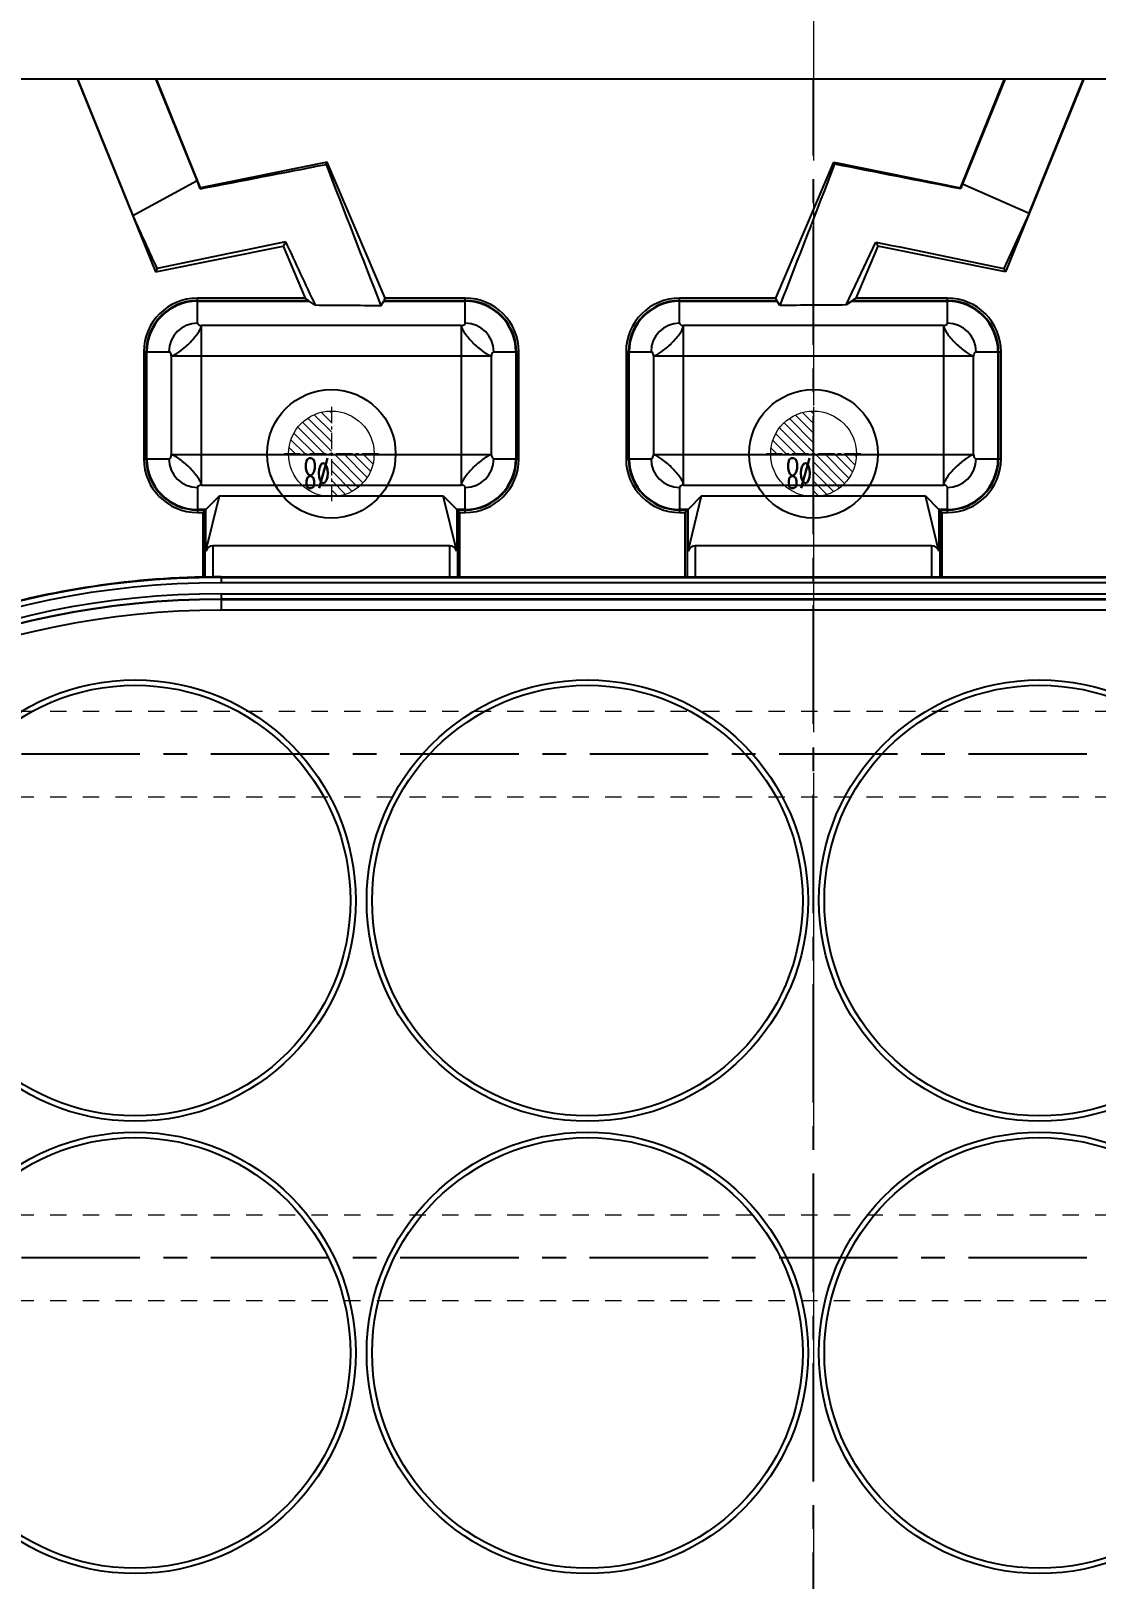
# Model space of a CAD drawing. Header units: millimetres. Extents: x 2667 to 4588, y -8940 to -2822.
# Drawn here: x 3286.5 to 3385.9, y -4513.8 to -4369.4 of the extents above; entities that cross this region are included whole.
import ezdxf

# ---------------------------------------------------------------- set-up
doc = ezdxf.new("R2010")
doc.units = ezdxf.units.MM
doc.header["$LTSCALE"] = 16.335
doc.linetypes.add('CENTER', pattern=[0.6, 0.375, -0.075, 0.075, -0.075])
doc.linetypes.add('HIDDEN', pattern=[0.2, 0.1, -0.1])
doc.layers.get('0').update_dxf_attribs({"linetype": 'CONTINUOUS'})
for name, color, linetype, lineweight in [('cool', 153, 'HIDDEN', 9), ('epin', 13, 'CONTINUOUS', 9), ('moldbase', 7, 'CONTINUOUS', 20)]:
    doc.layers.add(name, color=color, linetype=linetype, lineweight=lineweight)
doc.styles.add('TXT05', font='txt.shx', dxfattribs={"width": 0.5, "bigfont": 'gbcbig.shx'})

# ---------------------------------------------------------------- blocks, each defined once
blk = doc.blocks.new('01')
at = {"layer": 'moldbase', "color": 1, "linetype": 'CENTER', "ltscale": 3.109887}
blk.add_line((2987.47, 3033.51), (2987.47, 2533.51), dxfattribs=at)
blk = doc.blocks.new('02')
at = {"color": 1, "linetype": 'CENTER', "ltscale": 1.803734}
blk.add_line((2807.47, 2890.51), (3167.47, 2890.51), dxfattribs=at)
at = {"layer": 'cool', "ltscale": 0.932966}
for p, q in [((2818.68, 2894.51), (3156.26, 2894.51)), ((2818.68, 2886.51), (3156.26, 2886.51))]:
    blk.add_line(p, q, dxfattribs=at)
blk = doc.blocks.new('epin_ejp_8')
at = {"layer": 'epin'}
h = blk.add_hatch(dxfattribs=at)
h.set_pattern_fill('_ANSI31', color=123, scale=0.2, angle=90, style=0)
h.set_pattern_definition([(135, (790.4722, -3.5744), (-0.4490128, -0.4490128), [])])
h.paths.add_polyline_path([(0, 4, 0.414214), (-4, 0), (0, 0)])
h.paths.add_polyline_path([(4, 0), (0, 0), (0, -4, 0.414214)])
at = {"layer": 'epin', "color": 1, "linetype": 'CENTER', "ltscale": 0.248791}
for p, q in [((0, -4.4), (0, 4.4)), ((-4.4, 0), (4.4, 0))]:
    blk.add_line(p, q, dxfattribs=at)
at = {"layer": 'epin'}
blk.add_circle((0, 0), 4, dxfattribs=at)
at = {"layer": 'epin', "color": 6, "style": 'TXT05', "width": 0.5}
blk.add_text('%%c8', height=2.8, dxfattribs=at).set_placement((0.16, 0.4))
blk = doc.blocks.new('03')
at = {"layer": 'epin', "rotation": 180}
for p in [(-45, 1308.56), (0, 1308.56)]:
    blk.add_blockref('epin_ejp_8', p, dxfattribs=at)

msp = doc.modelspace()

# ---------------------------------------------------------------- linework, layer by layer
at = {"color": 7, "linetype": 'Continuous'}
for p, q in [((3209.564, -4373.833), (3509.564, -4373.833)), ((3290.834, -4373.833), (3298.14, -4391.859)), ((3290.873, -4373.833), (3296.036, -4386.571)), ((3302.034, -4383.316), (3298.191, -4373.833)), ((3302.355, -4384.01), (3298.23, -4373.833)), ((3373.274, -4384.01), (3377.399, -4373.833)), ((3377.438, -4373.833), (3373.466, -4383.632)), ((3384.795, -4373.833), (3377.489, -4391.859)), ((3379.679, -4386.358), (3384.755, -4373.833)), ((3314.18, -4381.613), (3302.355, -4384.01)), ((3314.069, -4381.824), (3314.18, -4381.613)), ((3319.576, -4394.301), (3314.18, -4381.613)), ((3356.053, -4394.301), (3361.449, -4381.613)), ((3361.532, -4381.771), (3361.449, -4381.613)), ((3361.449, -4381.613), (3373.274, -4384.01)), ((3296.036, -4386.571), (3302.034, -4383.316)), ((3302.313, -4384.089), (3302.034, -4383.316)), ((3302.355, -4384.01), (3302.313, -4384.089)), ((3373.274, -4384.01), (3373.307, -4384.073)), ((3373.466, -4383.632), (3373.307, -4384.073)), ((3373.466, -4383.632), (3379.679, -4386.358)), ((3379.679, -4386.358), (3377.315, -4391.535)), ((3298.14, -4391.859), (3310.061, -4389.442)), ((3310.278, -4389.029), (3310.061, -4389.442)), ((3310.061, -4389.442), (3312.127, -4394.301)), ((3362.617, -4394.938), (3365.368, -4389.063)), ((3365.568, -4389.442), (3363.501, -4394.301)), ((3365.368, -4389.063), (3365.568, -4389.442)), ((3377.489, -4391.859), (3365.568, -4389.442)), ((3298.311, -4391.54), (3298.14, -4391.859)), ((3377.315, -4391.535), (3377.489, -4391.859)), ((3302.064, -4396.638), (3302.064, -4394.301)), ((3312.127, -4394.301), (3302.064, -4394.301)), ((3302.064, -4394.528), (3312.417, -4394.528)), ((3302.064, -4394.592), (3312.488, -4394.592)), ((3312.417, -4394.528), (3312.127, -4394.301)), ((3313.056, -4394.967), (3312.488, -4394.592)), ((3319.185, -4395.012), (3319.463, -4394.592)), ((3319.463, -4394.592), (3327.064, -4394.592)), ((3319.48, -4394.528), (3319.576, -4394.301)), ((3319.48, -4394.528), (3327.064, -4394.528)), ((3327.064, -4394.301), (3319.576, -4394.301)), ((3327.064, -4396.638), (3327.064, -4394.301)), ((3347.064, -4396.638), (3347.064, -4394.301)), ((3356.053, -4394.301), (3347.064, -4394.301)), ((3347.064, -4394.528), (3356.149, -4394.528)), ((3347.064, -4394.592), (3356.166, -4394.592)), ((3356.149, -4394.528), (3356.053, -4394.301)), ((3356.425, -4394.983), (3356.166, -4394.592)), ((3363.14, -4394.592), (3362.617, -4394.938)), ((3363.14, -4394.592), (3372.064, -4394.592)), ((3363.211, -4394.528), (3363.501, -4394.301)), ((3363.211, -4394.528), (3372.064, -4394.528)), ((3372.064, -4394.301), (3363.501, -4394.301)), ((3372.064, -4396.638), (3372.064, -4394.301)), ((3302.441, -4411.743), (3302.441, -4396.858)), ((3326.688, -4396.858), (3302.441, -4396.858)), ((3326.688, -4396.858), (3326.688, -4411.743)), ((3347.441, -4411.743), (3347.441, -4396.858)), ((3371.688, -4396.858), (3347.441, -4396.858)), ((3371.688, -4396.858), (3371.688, -4411.743)), ((3297.064, -4399.301), (3297.064, -4409.301)), ((3297.064, -4399.301), (3299.402, -4399.301)), ((3297.292, -4409.301), (3297.292, -4399.301)), ((3297.355, -4409.301), (3297.355, -4399.301)), ((3299.622, -4399.677), (3299.622, -4408.924)), ((3299.622, -4399.677), (3329.507, -4399.677)), ((3329.507, -4408.924), (3329.507, -4399.677)), ((3329.727, -4399.301), (3332.064, -4399.301)), ((3331.773, -4399.301), (3331.773, -4409.301)), ((3331.837, -4399.301), (3331.837, -4409.301)), ((3332.064, -4409.301), (3332.064, -4399.301)), ((3342.064, -4399.301), (3342.064, -4409.301)), ((3342.064, -4399.301), (3344.402, -4399.301)), ((3342.292, -4409.301), (3342.292, -4399.301)), ((3342.355, -4409.301), (3342.355, -4399.301)), ((3344.622, -4399.677), (3344.622, -4408.924)), ((3344.622, -4399.677), (3374.507, -4399.677)), ((3374.507, -4408.924), (3374.507, -4399.677)), ((3374.727, -4399.301), (3377.064, -4399.301)), ((3376.773, -4399.301), (3376.773, -4409.301)), ((3376.837, -4399.301), (3376.837, -4409.301)), ((3377.064, -4409.301), (3377.064, -4399.301)), ((3329.507, -4408.924), (3299.622, -4408.924)), ((3374.507, -4408.924), (3344.622, -4408.924)), ((3297.064, -4409.301), (3299.402, -4409.301)), ((3329.727, -4409.301), (3332.064, -4409.301)), ((3342.064, -4409.301), (3344.402, -4409.301)), ((3374.727, -4409.301), (3377.064, -4409.301)), ((3302.064, -4411.963), (3302.064, -4414.301)), ((3302.441, -4411.743), (3326.688, -4411.743)), ((3327.064, -4414.301), (3327.064, -4411.963)), ((3347.064, -4411.963), (3347.064, -4414.301)), ((3347.441, -4411.743), (3371.688, -4411.743)), ((3372.064, -4414.301), (3372.064, -4411.963)), ((3304.119, -4412.746), (3302.855, -4414.009)), ((3302.855, -4417.925), (3304.119, -4412.746)), ((3304.119, -4412.746), (3325.01, -4412.746)), ((3326.273, -4417.925), (3325.01, -4412.746)), ((3325.01, -4412.746), (3326.273, -4414.009)), ((3349.119, -4412.746), (3347.855, -4414.009)), ((3347.855, -4417.925), (3349.119, -4412.746)), ((3349.119, -4412.746), (3370.01, -4412.746)), ((3371.273, -4417.925), (3370.01, -4412.746)), ((3370.01, -4412.746), (3371.273, -4414.009)), ((3302.855, -4414.009), (3302.064, -4414.009)), ((3302.792, -4414.073), (3302.064, -4414.073)), ((3302.064, -4414.301), (3302.564, -4414.301)), ((3302.792, -4414.073), (3302.564, -4414.301)), ((3302.564, -4414.301), (3302.564, -4420.32)), ((3302.792, -4414.073), (3302.855, -4414.009)), ((3302.792, -4420.324), (3302.792, -4414.073)), ((3302.855, -4417.925), (3302.855, -4414.009)), ((3326.273, -4414.009), (3326.273, -4417.925)), ((3327.064, -4414.009), (3326.273, -4414.009)), ((3326.337, -4414.073), (3326.273, -4414.009)), ((3326.337, -4414.073), (3326.337, -4420.31)), ((3326.337, -4414.073), (3326.564, -4414.301)), ((3327.064, -4414.073), (3326.337, -4414.073)), ((3326.564, -4420.302), (3326.564, -4414.301)), ((3326.564, -4414.301), (3327.064, -4414.301)), ((3347.855, -4414.009), (3347.064, -4414.009)), ((3347.792, -4414.073), (3347.064, -4414.073)), ((3347.064, -4414.301), (3347.564, -4414.301)), ((3347.792, -4414.073), (3347.564, -4414.301)), ((3347.564, -4414.301), (3347.564, -4420.302)), ((3347.792, -4414.073), (3347.855, -4414.009)), ((3347.792, -4420.31), (3347.792, -4414.073)), ((3347.855, -4417.925), (3347.855, -4414.009)), ((3371.273, -4414.009), (3371.273, -4417.925)), ((3372.064, -4414.009), (3371.273, -4414.009)), ((3371.337, -4414.073), (3371.273, -4414.009)), ((3371.337, -4414.073), (3371.337, -4420.31)), ((3371.337, -4414.073), (3371.564, -4414.301)), ((3372.064, -4414.073), (3371.337, -4414.073)), ((3371.564, -4420.302), (3371.564, -4414.301)), ((3371.564, -4414.301), (3372.064, -4414.301)), ((3303.517, -4417.402), (3303.517, -4420.322)), ((3325.612, -4417.402), (3303.517, -4417.402)), ((3325.612, -4420.318), (3325.612, -4417.402)), ((3348.517, -4417.402), (3348.517, -4420.318)), ((3370.612, -4417.402), (3348.517, -4417.402)), ((3370.612, -4420.318), (3370.612, -4417.402)), ((3304.289, -4420.318), (3304.289, -4420.862)), ((3304.289, -4420.318), (3325.612, -4420.318)), ((3304.289, -4420.359), (3415.844, -4420.359)), ((3326.337, -4420.31), (3326.564, -4420.302)), ((3326.564, -4420.302), (3347.564, -4420.302)), ((3347.792, -4420.31), (3347.564, -4420.302)), ((3348.517, -4420.318), (3370.612, -4420.318)), ((3371.337, -4420.31), (3371.564, -4420.302)), ((3371.564, -4420.302), (3392.564, -4420.302)), ((3415.844, -4420.862), (3304.289, -4420.862)), ((3304.289, -4421.884), (3304.289, -4423.418)), ((3304.289, -4421.884), (3415.844, -4421.884)), ((3415.844, -4422.387), (3304.289, -4422.387)), ((3304.289, -4422.413), (3415.844, -4422.413)), ((3415.844, -4423.418), (3304.289, -4423.418))]:
    msp.add_line(p, q, dxfattribs=at)
at = {"color": 1, "linetype": 'CENTER', "ltscale": 1.803734}
for p, q in [((3359.564, -4663.833), (3359.564, -4373.833)), ((3179.564, -4483.833), (3539.564, -4483.833))]:
    msp.add_line(p, q, dxfattribs=at)
for centre in [(3314.564, -4408.833), (3359.564, -4408.833)]:
    msp.add_circle(centre, 6)
at = {"color": 7, "linetype": 'Continuous'}
for centre, radius in [((3296.249, -4450.518), 20.596), ((3296.249, -4450.518), 20.094), ((3338.459, -4450.518), 20.596), ((3338.459, -4450.518), 20.094), ((3380.669, -4450.518), 20.596), ((3380.669, -4450.518), 20.094), ((3296.249, -4492.728), 20.596), ((3296.249, -4492.728), 20.094), ((3338.459, -4492.728), 20.596), ((3338.459, -4492.728), 20.094), ((3380.669, -4492.728), 20.596), ((3380.669, -4492.728), 20.094)]:
    msp.add_circle(centre, radius, dxfattribs=at)
for centre, radius, start, end in [((2656.414, -1000.015), 3445.161, 280.80575, 281.004862), ((4335.298, 568.562), 5045.197, 258.871592, 259.007851), ((4134.166, -8346.156), 4041.985, 101.761154, 101.934482), ((3302.064, -4399.301), 5, 90, 180), ((3302.064, -4399.301), 4.772, 90, 180), ((3302.064, -4399.301), 4.709, 90, 180), ((3327.064, -4399.301), 5, 0, 90), ((3327.064, -4399.301), 4.772, 0, 90), ((3327.064, -4399.301), 4.709, 0, 90), ((3347.064, -4399.301), 5, 90, 180), ((3347.064, -4399.301), 4.772, 90, 180), ((3347.064, -4399.301), 4.709, 90, 180), ((3372.064, -4399.301), 5, 0, 90), ((3372.064, -4399.301), 4.772, 0, 90), ((3372.064, -4399.301), 4.709, 0, 90), ((3302.064, -4399.301), 2.663, 90, 180), ((3327.064, -4399.301), 2.663, 0, 90), ((3347.064, -4399.301), 2.663, 90, 180), ((3372.064, -4399.301), 2.663, 0, 90), ((3302.064, -4409.301), 5, 180, 270), ((3302.064, -4409.301), 4.772, 180, 270), ((3302.064, -4409.301), 4.709, 180, 270), ((3302.064, -4409.301), 2.663, 180, 270), ((3327.064, -4409.301), 5, 270, 360), ((3327.064, -4409.301), 4.772, 270, 360), ((3327.064, -4409.301), 4.709, 270, 0), ((3327.064, -4409.301), 2.663, 270, 0), ((3347.064, -4409.301), 5, 180, 270), ((3347.064, -4409.301), 4.772, 180, 270), ((3347.064, -4409.301), 4.709, 180, 270), ((3347.064, -4409.301), 2.663, 180, 270), ((3372.064, -4409.301), 5, 270, 360), ((3372.064, -4409.301), 4.772, 270, 360), ((3372.064, -4409.301), 4.709, 270, 0), ((3372.064, -4409.301), 2.663, 270, 0), ((3304.289, -4500.768), 80.409, 90, 180), ((3304.289, -4500.768), 80.466, 91.22837, 107.95914), ((3304.289, -4500.768), 80.45, 90, 90.55007), ((3304.289, -4500.768), 79.906, 90, 180), ((3304.289, -4500.768), 78.884, 90, 180), ((3304.289, -4500.768), 78.381, 90, 180), ((3304.289, -4500.768), 78.355, 90, 180), ((3304.289, -4500.768), 77.35, 90, 180)]:
    msp.add_arc(centre, radius, start, end, dxfattribs=at)
for centre, major_axis, ratio, start_param, end_param in [((3312.592, -4395.253), (-0.386, 0.79), 0.3274693, -0.7559027, -0.5949934), ((3319.922, -4395.253), (-0.386, 0.79), 0.3274693, 0.2776712, 0.4385806), ((3355.707, -4395.253), (0.386, 0.79), 0.3274693, -0.4385806, -0.2776712), ((3363.037, -4395.253), (0.386, 0.79), 0.3274693, 0.5949934, 0.7559027), ((3303.517, -4418.596), (0, 1.194), 0.6702419, 0, 0.9735547), ((3325.612, -4418.596), (0, 1.194), 0.6702419, -0.9735547, 0), ((3348.517, -4418.596), (0, 1.194), 0.6702419, 0, 0.9735547), ((3370.612, -4418.596), (0, 1.194), 0.6702419, -0.9735547, 0), ((3301.275, -4500.768), (80.515, 0), 0.9992992, 1.5519605, 1.5547878), ((3325.612, -4420.304), (0.8, 0), 0.0174551, -1.5707963, -0.4363323), ((3348.517, -4420.304), (0.8, 0), 0.0174551, -2.7052603, -1.5707963), ((3370.612, -4420.304), (0.8, 0), 0.0174551, -1.5707963, -0.4363323)]:
    msp.add_ellipse(centre, major_axis=major_axis, ratio=ratio, start_param=start_param, end_param=end_param, dxfattribs=at)
for points in [[(3314.069, -4381.824), (3315.771, -4386.221), (3317.475, -4390.618), (3319.185, -4395.012)], [(3361.532, -4381.771), (3359.828, -4386.175), (3358.126, -4390.579), (3356.425, -4394.983)], [(3298.311, -4391.54), (3297.551, -4389.884), (3296.793, -4388.228), (3296.036, -4386.571)], [(3310.278, -4389.029), (3311.205, -4391.008), (3312.131, -4392.987), (3313.056, -4394.967)], [(3365.368, -4389.063), (3369.351, -4389.884), (3373.334, -4390.708), (3377.315, -4391.535)], [(3319.185, -4395.012), (3317.142, -4394.999), (3315.099, -4394.984), (3313.056, -4394.967)], [(3362.617, -4394.938), (3360.553, -4394.954), (3358.489, -4394.969), (3356.425, -4394.983)]]:
    msp.add_open_spline(points, degree=3, dxfattribs=at)
for points, knots in [([(3299.622, -4399.677), (3299.725, -4399.669), (3299.976, -4399.574), (3300.366, -4399.329), (3300.822, -4398.97), (3301.294, -4398.532), (3301.732, -4398.061), (3302.091, -4397.604), (3302.33, -4397.211), (3302.43, -4396.962), (3302.441, -4396.858)], [0, 0, 0, 0, 0.0759686, 0.1915594, 0.3376237, 0.4998756, 0.6622396, 0.8081927, 0.9236858, 1, 1, 1, 1]), ([(3302.064, -4396.638), (3302.064, -4396.663), (3302.096, -4396.74), (3302.23, -4396.834), (3302.363, -4396.857), (3302.441, -4396.858)], [0, 0, 0, 0, 0.1593296, 0.5019863, 1, 1, 1, 1]), ([(3326.688, -4396.858), (3326.743, -4396.857), (3326.86, -4396.842), (3327.003, -4396.773), (3327.064, -4396.678), (3327.064, -4396.638)], [0, 0, 0, 0, 0.3532935, 0.743876, 1, 1, 1, 1]), ([(3326.688, -4396.858), (3326.698, -4396.962), (3326.798, -4397.211), (3327.038, -4397.604), (3327.396, -4398.061), (3327.834, -4398.532), (3328.306, -4398.97), (3328.763, -4399.329), (3329.152, -4399.574), (3329.404, -4399.669), (3329.507, -4399.677)], [0, 0, 0, 0, 0.0763142, 0.1918071, 0.3377601, 0.5001242, 0.6623761, 0.8084405, 0.9240312, 1, 1, 1, 1]), ([(3344.622, -4399.677), (3344.725, -4399.669), (3344.976, -4399.574), (3345.366, -4399.329), (3345.822, -4398.97), (3346.294, -4398.532), (3346.732, -4398.061), (3347.091, -4397.604), (3347.33, -4397.211), (3347.43, -4396.962), (3347.441, -4396.858)], [0, 0, 0, 0, 0.0759686, 0.1915594, 0.3376237, 0.4998756, 0.6622396, 0.8081927, 0.9236858, 1, 1, 1, 1]), ([(3347.064, -4396.638), (3347.064, -4396.663), (3347.096, -4396.74), (3347.23, -4396.834), (3347.363, -4396.857), (3347.441, -4396.858)], [0, 0, 0, 0, 0.1593296, 0.5019863, 1, 1, 1, 1]), ([(3371.688, -4396.858), (3371.743, -4396.857), (3371.86, -4396.842), (3372.003, -4396.773), (3372.064, -4396.678), (3372.064, -4396.638)], [0, 0, 0, 0, 0.3532935, 0.743876, 1, 1, 1, 1]), ([(3371.688, -4396.858), (3371.698, -4396.962), (3371.798, -4397.211), (3372.038, -4397.604), (3372.396, -4398.061), (3372.834, -4398.532), (3373.306, -4398.97), (3373.763, -4399.329), (3374.152, -4399.574), (3374.404, -4399.669), (3374.507, -4399.677)], [0, 0, 0, 0, 0.0763142, 0.1918071, 0.3377601, 0.5001242, 0.6623761, 0.8084405, 0.9240312, 1, 1, 1, 1]), ([(3299.622, -4399.677), (3299.621, -4399.622), (3299.607, -4399.505), (3299.536, -4399.362), (3299.442, -4399.301), (3299.402, -4399.301)], [0, 0, 0, 0, 0.3530046, 0.743507, 1, 1, 1, 1]), ([(3329.727, -4399.301), (3329.702, -4399.301), (3329.553, -4399.364), (3329.508, -4399.549), (3329.507, -4399.677)], [0, 0, 0, 0, 0.1633824, 1, 1, 1, 1]), ([(3344.622, -4399.677), (3344.621, -4399.622), (3344.607, -4399.505), (3344.536, -4399.362), (3344.442, -4399.301), (3344.402, -4399.301)], [0, 0, 0, 0, 0.3530046, 0.743507, 1, 1, 1, 1]), ([(3374.727, -4399.301), (3374.702, -4399.301), (3374.553, -4399.364), (3374.508, -4399.549), (3374.507, -4399.677)], [0, 0, 0, 0, 0.1633824, 1, 1, 1, 1]), ([(3299.402, -4409.301), (3299.427, -4409.301), (3299.503, -4409.269), (3299.598, -4409.135), (3299.621, -4409.002), (3299.622, -4408.924)], [0, 0, 0, 0, 0.1593296, 0.5019863, 1, 1, 1, 1]), ([(3302.441, -4411.743), (3302.433, -4411.64), (3302.338, -4411.389), (3302.092, -4410.999), (3301.733, -4410.543), (3301.296, -4410.071), (3300.824, -4409.633), (3300.368, -4409.274), (3299.974, -4409.035), (3299.725, -4408.934), (3299.622, -4408.924)], [0, 0, 0, 0, 0.0759686, 0.1915594, 0.3376237, 0.4998756, 0.6622396, 0.8081927, 0.9236858, 1, 1, 1, 1]), ([(3329.507, -4408.924), (3329.404, -4408.932), (3329.152, -4409.027), (3328.763, -4409.273), (3328.306, -4409.632), (3327.834, -4410.069), (3327.396, -4410.54), (3327.038, -4410.997), (3326.798, -4411.391), (3326.698, -4411.64), (3326.688, -4411.743)], [0, 0, 0, 0, 0.0759686, 0.1915594, 0.3376237, 0.4998756, 0.6622396, 0.8081927, 0.9236858, 1, 1, 1, 1]), ([(3329.507, -4408.924), (3329.507, -4408.979), (3329.522, -4409.096), (3329.592, -4409.239), (3329.687, -4409.301), (3329.727, -4409.301)], [0, 0, 0, 0, 0.3530046, 0.743507, 1, 1, 1, 1]), ([(3344.402, -4409.301), (3344.427, -4409.301), (3344.503, -4409.269), (3344.598, -4409.135), (3344.621, -4409.002), (3344.622, -4408.924)], [0, 0, 0, 0, 0.1593296, 0.5019863, 1, 1, 1, 1]), ([(3347.441, -4411.743), (3347.433, -4411.64), (3347.338, -4411.389), (3347.092, -4410.999), (3346.733, -4410.543), (3346.296, -4410.071), (3345.824, -4409.633), (3345.368, -4409.274), (3344.974, -4409.035), (3344.725, -4408.934), (3344.622, -4408.924)], [0, 0, 0, 0, 0.0759686, 0.1915594, 0.3376237, 0.4998756, 0.6622396, 0.8081927, 0.9236858, 1, 1, 1, 1]), ([(3374.507, -4408.924), (3374.404, -4408.932), (3374.152, -4409.027), (3373.763, -4409.273), (3373.306, -4409.632), (3372.834, -4410.069), (3372.396, -4410.54), (3372.038, -4410.997), (3371.798, -4411.391), (3371.698, -4411.64), (3371.688, -4411.743)], [0, 0, 0, 0, 0.0759686, 0.1915594, 0.3376237, 0.4998756, 0.6622396, 0.8081927, 0.9236858, 1, 1, 1, 1]), ([(3374.507, -4408.924), (3374.507, -4408.979), (3374.522, -4409.096), (3374.592, -4409.239), (3374.687, -4409.301), (3374.727, -4409.301)], [0, 0, 0, 0, 0.3530046, 0.743507, 1, 1, 1, 1]), ([(3302.441, -4411.743), (3302.386, -4411.744), (3302.269, -4411.758), (3302.126, -4411.828), (3302.064, -4411.923), (3302.064, -4411.963)], [0, 0, 0, 0, 0.3530046, 0.743507, 1, 1, 1, 1]), ([(3327.064, -4411.963), (3327.064, -4411.938), (3327.032, -4411.862), (3326.899, -4411.767), (3326.766, -4411.744), (3326.688, -4411.743)], [0, 0, 0, 0, 0.1593296, 0.5019863, 1, 1, 1, 1]), ([(3347.441, -4411.743), (3347.386, -4411.744), (3347.269, -4411.758), (3347.126, -4411.828), (3347.064, -4411.923), (3347.064, -4411.963)], [0, 0, 0, 0, 0.3530046, 0.743507, 1, 1, 1, 1]), ([(3372.064, -4411.963), (3372.064, -4411.938), (3372.032, -4411.862), (3371.899, -4411.767), (3371.766, -4411.744), (3371.688, -4411.743)], [0, 0, 0, 0, 0.1593296, 0.5019863, 1, 1, 1, 1]), ([(3303.517, -4420.322), (3303.442, -4420.323), (3303.201, -4420.324), (3302.959, -4420.327), (3302.792, -4420.324)], [0, 0, 0, 0, 0.3085618, 1, 1, 1, 1])]:
    msp.add_open_spline(points, degree=3, knots=knots, dxfattribs=at)

# ---------------------------------------------------------------- block references
for name, p in [('01', (372.099, -7327.34)), ('03', (3359.564, -5717.397)), ('02', (372.099, -7327.34)), ('02', (372.099, -7374.34))]:
    msp.add_blockref(name, p)

doc.saveas('drawing.dxf')
